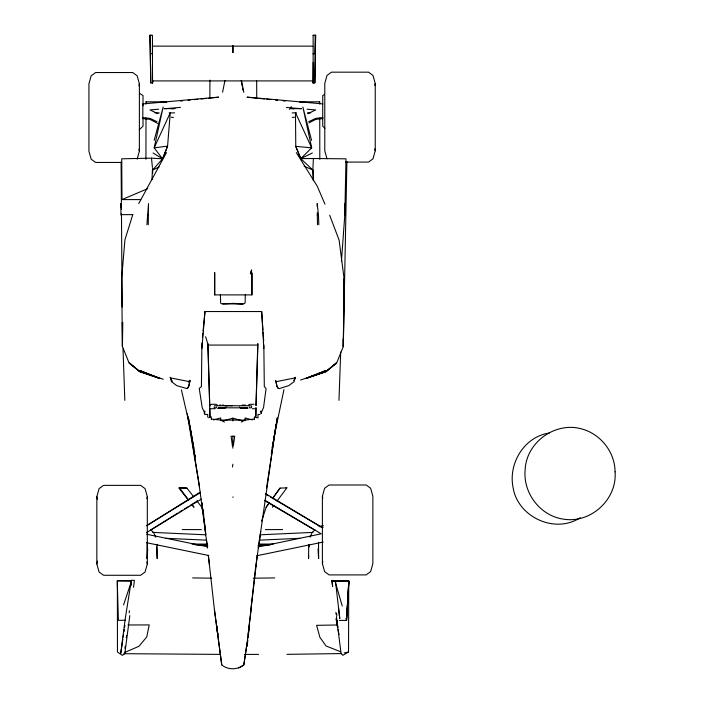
<?xml version="1.0" encoding="UTF-8"?>
<svg xmlns="http://www.w3.org/2000/svg" width="704" height="704" viewBox="0 0 704 704"><rect width="100%" height="100%" fill="white"/><g stroke="black" fill="none" stroke-linecap="round" stroke-linejoin="round"><path stroke-width="1.06" d="M226.046 405.724L224.778 405.724M229.02 405.724L230.278 405.689M232.329 405.724L231.062 405.724M232.874 420.869L232.883 418.185L242.018 420.702M145.93 159.262L146.001 118.087M146.018 103.998L146.027 101.834L166.188 101.834M210.012 416.786L209.783 407.634L209.845 416.161M209.862 98.507L209.933 80.106M245.071 420.64L245.08 417.956L252.322 419.901M254.39 419.566L254.399 416.891L257.11 417.754M258.007 418.044L258.025 414.427L259.952 414.498M260.92 413.644L260.929 410.951L261.554 413.318M341.035 653.541L342.857 655.301L348.533 651.992L348.744 581.812M147.206 542.3L147.118 558.615L147.699 548.944M255.895 416.161L255.966 407.634L255.737 416.786M344.81 207.504L344.837 203.5L344.837 215.107M313.456 35.235L315.612 35.2L314.846 83.028L313.034 83.028L313.21 62.392M344.81 207.266L344.837 203.5M329.674 215.213L339.108 240.126L344.054 278.318L343.314 346.544L336.574 363.194L326.075 371.439L300.564 380.054M343.341 346.667L344.054 278.318M308.73 544.394L308.537 558.615L308.695 555.43M348.753 580.774L331.954 580.95L332.631 586.37L331.962 580.483L335.386 580.571L339.786 618.578L338.474 607.816M163.275 379.236L139.665 371.439L129.175 363.194L122.434 346.544L122.795 322.423M314.846 82.746L315.612 35.2M346.905 161.489L343.314 346.544L343.2 338.87M245.326 294.562L245.106 303.028L242.968 304.066L221.355 303.732L220.634 303.028L220.414 294.571M148.254 224.761L148.526 203.553L146.907 224.761M256.027 405.469L257.778 343.614M256.027 405.442L257.919 343.983M317.486 224.761L317.284 212.696M338.976 400.347L340.692 352M151.985 179.652L152.398 170.236L162.571 158.849L167.578 146.221M341.458 261.017L344.828 214.658L345.99 158.831L313.403 158.506L312.919 168.238L313.298 180.532M309.126 546.946L309.241 544.826M346.553 620.435L348.806 581.178L346.553 620.435L339.346 620.409M251.909 294.897L251.909 272.967L251.909 294.897L214.676 294.897L214.676 272.633L214.676 294.897M131.164 585.49L131.507 581.152L117.234 580.967L118.395 620.365L125.462 620.242M129.21 612.85L129.378 610.72M167.578 146.124L170.262 112.79L154.185 147.84L162.571 158.849L167.578 146.124L154.185 147.84L163.161 107.07L154.167 140.36M201.898 348.471L204.97 311.546L261.677 311.546L262.944 329.974M152.574 82.746L152.733 80.969M202.435 337.568L202.858 333.23M203.069 331.065L204.97 311.546M208.349 555.438L214.43 609.761L221.76 664.937C227.938 670.138 237.6 669.953 243.822 664.937L247.183 642.365L257.25 555.588M247.13 646.369L247.852 639.954M248.09 637.815L249.401 626.05L248.142 634.586M250.826 609.708L255.851 565.365M249.154 625.997L251.134 609.673M124.925 648.349L125.198 646.228M126.306 637.736L126.579 635.606M232.487 467.069L232.866 464.191M129.818 615.578L124.81 653.638L122.382 655.38L117.454 651.992L117.374 580.615L131.56 580.589M133.54 587.303L134.394 580.307L131.366 580.272L125.259 618.578L120.727 653.47L122.83 639.329M233.438 445.254L234.696 436.198L231.097 436.198L232.47 446.266M255.684 566.834L276.038 424.477M258.342 547.985L260.682 531.696M123.147 637.155L123.473 634.982M123.957 631.717L124.282 629.543M124.608 627.361L124.925 625.187M247.183 642.312L243.822 664.937L238.762 667.955M266.499 488.321L276.76 421.098M272.149 447.946L272.492 445.817M272.835 443.696L273.187 441.575M273.53 439.446L283.958 389.629M271.313 453.842L277.358 418.053M276.417 422.312L277.165 417.982M222.578 92.206L224.972 80.432M138.934 85.756L139.383 83.82L137.157 75.821L132.713 72.538L95.603 72.538L91.159 75.821L88.924 83.82L88.924 151.166L91.159 159.174L95.603 162.448L121.792 162.448M96.844 563.992L96.844 496.654L99.079 488.646L103.523 485.364L140.633 485.364L145.077 488.646L147.312 496.654L147.312 563.992L145.077 572L140.633 575.274L103.523 575.274L99.079 572L96.844 563.992L97.53 561.097M146.863 498.582L147.312 496.654M374.792 85.386L375.241 83.45L373.006 75.451L368.562 72.169L331.452 72.169L327.008 75.442L324.773 83.45L324.773 150.797L327.008 158.796M322.397 563.622L322.397 496.276L324.632 488.277L329.076 484.994L366.186 484.994L370.63 488.277L372.865 496.276L372.865 563.622L370.63 571.63L366.186 574.904L329.076 574.904L324.632 571.63L322.397 563.622L322.854 561.695M137.157 159.174L139.383 151.166L139.383 83.82M375.241 83.45L375.241 150.797L373.006 158.805L368.562 162.078L345.646 162.078M204.107 413.222L204.741 410.942L204.758 414.533L207.715 414.427L207.733 417.146M216.568 406.85L216.295 407.774L214.43 407.818L214.113 406.947M188.883 381.885L189.358 380.301L190.001 380.635L188.751 386.25L187.572 388.177L186.56 388.476L176.713 385.625L171.486 381.647L170.166 377.265L172.278 381.374M132.607 215.142L124.925 239.818L121.686 278.318L122.399 346.667M250.659 273.046L251.671 269.922L250.342 273.988M261.615 521.189L266.2 507.056L269.35 502.744L266.2 507.056M123.57 604.886L131.507 581.152M310.042 537.214L312.118 532.541L315.058 529.751M261.413 412.298L263.525 407.704L266.068 388.599L264.308 386.593L263.833 344.951M293.718 380.547L295.407 377.265L294.096 381.647L288.746 385.625L279.215 388.634L278.168 388.318L276.989 386.399L275.739 380.635L276.989 386.399L278.168 388.318M138.785 203.544L166.478 152.601M188.936 382.518L190.001 380.635L188.751 386.258L187.572 388.177M289.59 109.498L291.201 106.691M272.501 498.432L280.06 488.092L286.862 487.863L277.006 501.098M272.598 498.432L280.06 488.092M272.395 507.267L273.715 505.507M232.786 497.358L233.156 496.883M139.269 129.659L143.018 126.21L143.018 118.8M324.5 94.433L322.722 95.55L322.722 126.21L324.975 128.278M147.312 525.254L200.244 492.096M151.026 529.778L177.954 513.022M179.81 511.87L182.6 510.136M184.457 508.974L188.17 506.669M190.027 505.507L197.463 500.887M146.388 525.853L200.394 492.615M146.388 532.682L201.326 499.101M226.248 407.123L224.33 408.258L217.958 408.258M226.248 407.273L224.33 408.399L217.958 408.399M580.228 517.678C555.174 534.283 517.942 517.22 513.11 487.758C508.042 463.628 524.154 436.682 549.208 433.074M241.322 422.074L245.08 420.086L254.399 419.021M308.942 122.918L315.7 119.381L322.872 118.554M152.398 170.236L159.139 166.918M312.365 152.988L300.766 158.629L295.777 146.45L295.478 112.631L311.678 147.84L300.766 158.629L312.84 170.06L313.57 180.717M248.274 405.09L249.92 404.29L254.082 404.29M307.754 113.661L315.7 109.938L307.006 109.208M308.748 121.66L315.7 118.404L322.872 117.568M209.634 405.231L211.658 404.29L215.82 404.29L217.466 405.09M124.37 652.599L138.952 646.29L146.766 636.918L149.23 624.914L127.97 624.994M153.05 152.988L162.571 158.849L151.474 158.154L121.713 158.805L122.003 199.593L147.708 188.654M208.639 417.762L211.341 416.891L211.35 419.566M170.5 377.881L189.235 381.63M223.722 420.702L232.883 418.185M213.426 419.901L220.66 417.956L220.669 420.64M319.053 526.671L323.294 525.545M257.998 547.026L321.182 533.826L264.774 500.174M256.925 555.72L323.233 542.054M344.247 652.881L348.533 651.992M276.452 381.63L295.082 377.881M222.781 304.066L233.209 303.345L242.968 304.066M292.292 117.471L294.483 117.225M180.462 101.042L182.635 100.822M188.074 100.276L190.247 100.056M194.594 99.616L197.859 99.29M201.124 98.965L206.562 98.419M208.736 98.199L218.53 97.214M162.844 102.194L161.383 102.106L164.745 101.781M171.758 108.812L175.014 108.495M218.53 97.134L142.833 103.91L142.833 118.554L149.996 119.381L157.731 123.42M158.699 109.208L149.996 109.938L157.96 113.661M164.138 108.759L180.462 107.386M302.896 102.194L304.357 102.106L299.561 101.834M257.946 545.582L266.666 545.134M260.322 534.794L312.99 532.391M259.23 540.162L299.825 538.314M214.315 405.821L216.286 405.742M245.08 420.086L220.66 420.086L211.341 419.021M331.954 580.95L335.201 580.888M274.701 577.931L253.264 578.178M286.959 654.342L341.757 653.567M313.403 158.506L300.766 158.629L295.777 146.362L311.678 147.84L302.87 107.07L311.573 140.36M122.223 214.658L133.03 214.623M248.424 405.742L217.316 405.742M265.399 529.619L282.559 529.558M313.007 35.42L315.172 35.411L315.022 53.759L313.007 53.759M152.601 53.759L150.586 53.759L150.445 35.402L150.946 35.411M152.574 80.634L152.574 83.028L150.762 83.028L149.996 35.2L152.161 35.235M146.027 101.834L146.502 101.834M319.238 101.834L319.722 101.834L319.722 103.998M300.045 102.115L304.357 102.106M164.789 108.61L174.671 108.61M291.034 108.61L300.916 108.61M154.906 112.878L159.298 112.878M169.18 112.878L174.671 112.878M292.134 112.878L296.525 112.878M307.498 112.878L310.798 112.878M122.003 199.593L140.65 199.593M147.312 214.931L148.526 214.931M317.214 214.931L318.437 214.931L318.842 224.761M207.592 345.066L257.576 345.066M219.507 405.09L220.695 405.09M222.341 405.09L223.59 405.09M242.114 405.09L243.54 405.09M244.27 405.09L245.458 405.09M226.917 405.724L228.184 405.724M218.222 407.818L247.526 407.818M247.79 408.258L241.41 408.258L239.501 407.123M247.79 408.399L241.41 408.399L239.501 407.273M210.998 408.725L215.072 408.725M252.331 408.725L254.751 408.725M286.106 487.863L286.862 487.863M193.609 496.707L186.903 488.092L178.754 487.863L188.03 499.673M192.042 544.069L207.407 544.069M258.966 544.069L273.231 544.069M195.527 544.984L207.61 544.984M259.23 544.984L270.213 544.984M220.449 654.394L123.983 653.69M244.587 654.394L258.544 654.394M161.383 102.106L166.786 102.115M301.004 101.781L319.722 101.834M182.274 529.558L201.335 529.619M192.614 577.931L211.719 578.178M186.903 488.092L179.52 487.863L188.725 500.21M249.462 405.742L251.425 405.821L251.636 406.947L251.31 407.818L249.454 407.774L249.181 406.85M152.724 532.391L205.418 534.794M165.898 538.314L206.51 540.162M199.056 545.134L207.786 545.582M286.352 107.474L301.567 108.759M247.21 97.134L322.872 103.91M290.699 108.495L293.955 108.812M247.21 97.214L256.995 98.199M259.169 98.419L264.607 98.965M266.781 99.185L271.128 99.616M275.475 100.056L277.649 100.276M283.087 100.822L285.261 101.042M171.239 117.225L173.422 117.471M270.292 496.954L321.182 526.997L323.233 527.226M142.833 117.568L149.996 118.404L156.966 121.66M146.661 534.266L207.742 546.841M146.661 542.731L208.815 555.526M340.754 651.798L326.058 645.982L319.898 637.331L316.606 625.328L337.075 624.994L339.02 634.542M221.76 664.937L214.43 609.761M304.093 166.197L312.84 170.06M220.66 420.086L224.418 422.074M264.634 500.667L314.582 529.954M265.575 494.173L268.409 495.836M265.707 493.689L321.182 526.997M139.471 93.315L143.018 95.55L143.018 105.838M150.691 529.751L153.622 532.541L155.698 537.214M191.998 504.733L193.987 507.267L192.016 504.618M196.962 501.019L201.652 507.056L203.764 514.43M296.305 152.592L317.231 186.155L324.958 204.186M203.914 411.382L202.215 407.704L199.232 388.406L201.432 386.593L201.907 342.989M205.603 336.679L207.83 343.983L209.748 406.542L207.962 343.614M342.258 606.003L335.025 581.258L348.894 581.073L346.482 620.435L345.875 618.376M374.792 148.861L375.241 150.797M322.397 496.276L322.854 498.212M138.934 149.239L139.383 151.166M146.863 562.065L147.312 563.992M96.844 496.654L97.53 499.55M181.438 389.928L190.652 429.898L193.908 448.29M336.09 618.49L337.885 627.088M241.49 80.599L243.822 92.338M336.213 619.582L337.489 626.041M241.208 80.573L242.194 86.108M242.598 88.106L242.994 90.262M188.716 419.276L198.88 482.75L207.469 548.002M188.197 416.882L194.621 452.602M195.395 456.931L195.008 454.766L195.448 456.94M194.295 450.446L194.682 452.61M187.264 413.758L199.514 487.291M217.14 629.042L216.665 625.803L217.712 634.471M217.457 631.206L217.932 634.445M336.829 619.951L337.242 623.207M335.896 612.374L336.169 614.548M336.442 616.713L337.806 627.546M338.078 629.719L341.07 653.558M202.127 503.422L202.391 505.586M202.77 508.825L205.867 534.75M206.518 540.153L207.416 547.721M208.322 555.28L209.484 565.004M202.039 502.603L202.435 505.877M202.831 509.15L203.086 511.333M203.35 513.506L203.746 516.78M204.002 518.962L205.577 532.057M318.437 214.931L317.214 203.553L317.222 206.518M151.474 158.154L152.434 167.385M312.884 80.969L313.034 82.746M336.697 613.826L336.855 615.956M263.085 332.147L263.683 340.824M318.041 548.944L318.622 558.615L318.542 542.3M261.677 311.546L263.842 348.471M156.614 546.946L157.212 558.615L157.01 544.394M123.006 348.911L124.837 400.347M152.539 168.406L152.689 173.351M149.996 35.2L150.762 82.746M152.416 64.566L152.574 83.028M121.097 162.281L121.44 209.44M121.475 213.831L122.144 307.058M122.258 322.414L122.434 346.544M120.903 215.107L120.903 203.5L120.938 207.266M120.903 203.5L120.938 207.504M256.661 80.828L256.731 98.428M232.839 436.216L232.883 448.193M319.748 118.087L319.81 159.262M313.13 35.376L313.13 46.13L152.478 46.13L152.478 35.376M313.13 46.596L313.13 80.907L152.478 80.907L152.478 46.596M313.034 80.634L313.034 83.028M233.218 45.804L233.218 52.554M232.593 45.804L232.593 52.554M615.076 471.865C617.232 499.03 591.43 523.142 564.476 519.288C540.61 516.481 522.746 493.266 525.166 469.533C526.442 442.306 555.069 421.617 581.328 428.815C600.486 433.814 615.006 451.994 615.076 471.865M336.433 362.824L326.163 371.677L308.07 377.775L326.075 371.439L336.433 362.824M307.947 377.599L305.976 378.418L325.468 370.665L307.947 377.599M157.678 377.775L139.577 371.677L129.316 362.824L139.665 371.439L157.678 377.775M157.802 377.599L140.272 370.665L159.773 378.418L157.802 377.599"/></g></svg>
